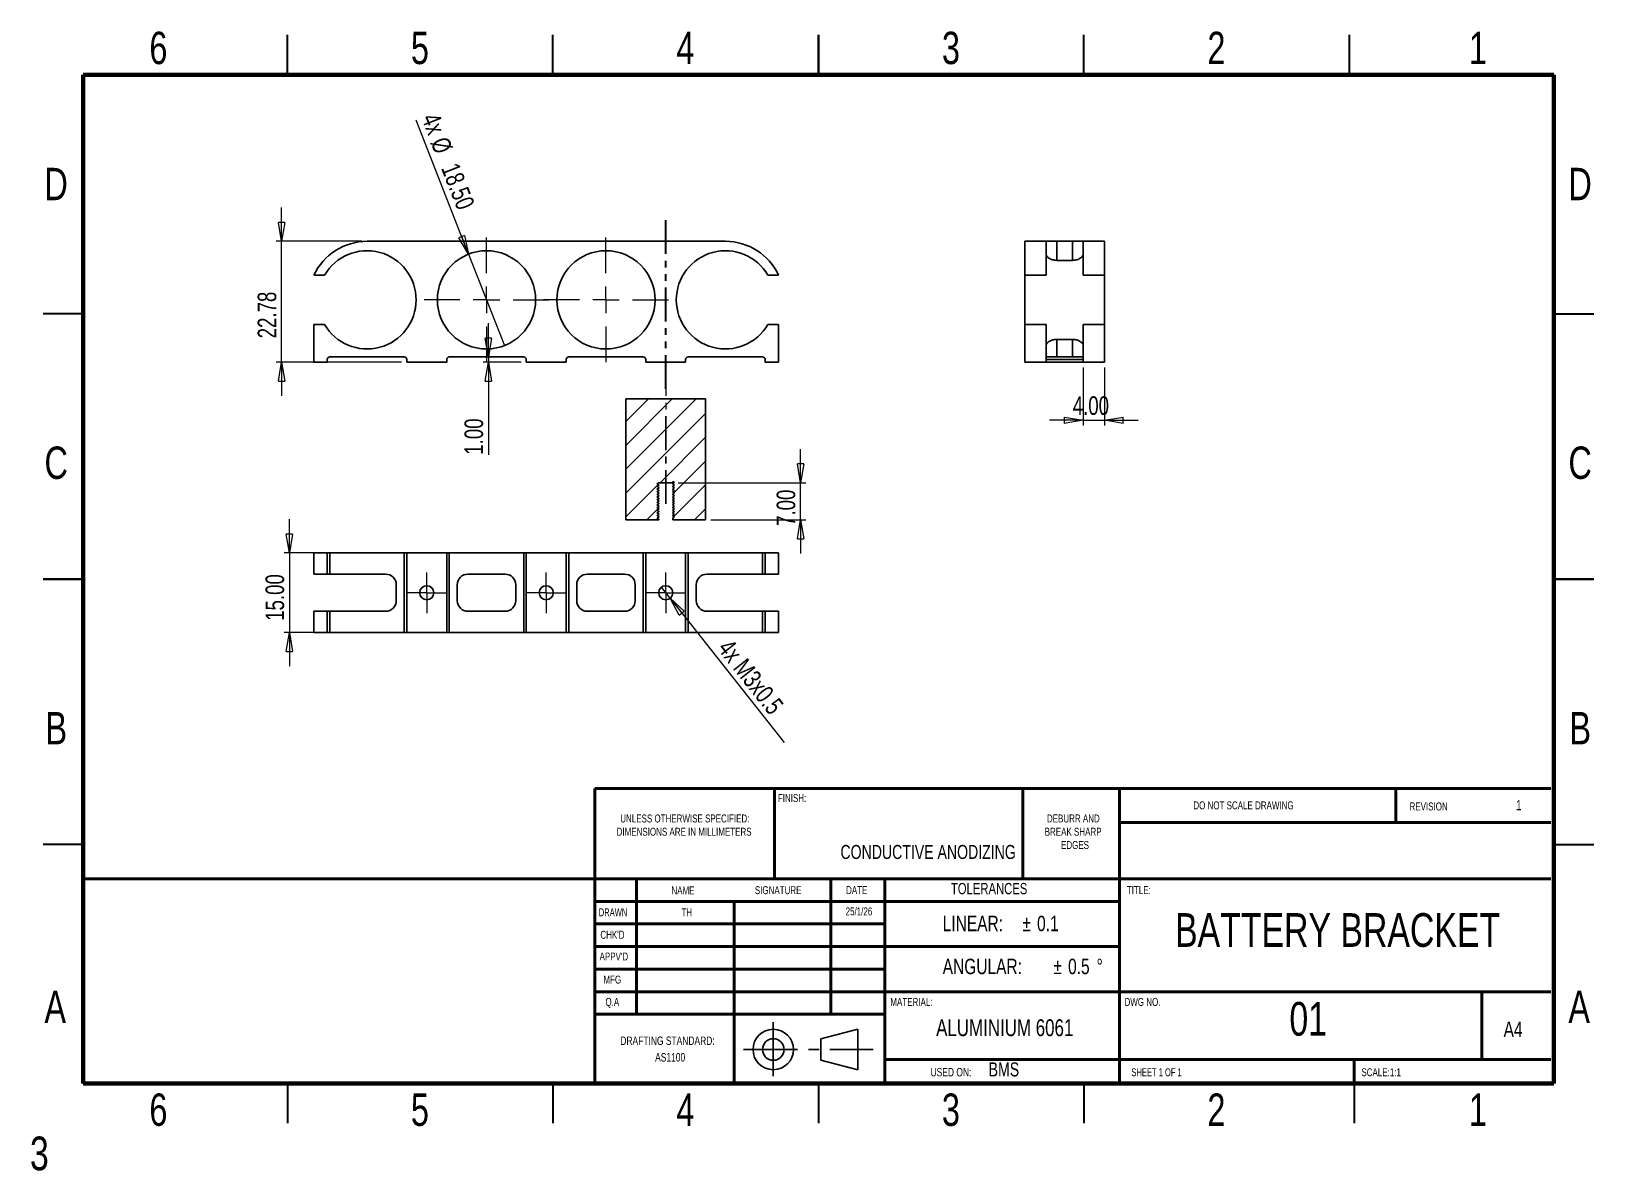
# Model space of a CAD drawing. Header units: millimetres. Extents: x 0 to 294, y -6 to 208.
import ezdxf

# ---------------------------------------------------------------- set-up
doc = ezdxf.new("R2010")
doc.units = ezdxf.units.MM
for name, pattern in [('CENTER', [10.16, 6.35, -1.27, 1.27, -1.27]), ('CENTERX2', [20.32, 12.7, -2.54, 2.54, -2.54]), ('PHANTOM', [12.7, 6.35, -1.27, 1.27, -1.27, 1.27, -1.27])]:
    doc.linetypes.add(name, pattern=pattern)
doc.layers.add('FORMAT', color=7, linetype='Continuous')
doc.styles.add('SLDTEXTSTYLE0', font='TXT', dxfattribs={"width": 0.75})
doc.styles.add('SLDTEXTSTYLE1', font='TXT', dxfattribs={"width": 0.6875})
doc.styles.add('SLDTEXTSTYLE2', font='TXT', dxfattribs={"width": 0.686449})
doc.dimstyles.new('SLDDIMSTYLE0', dxfattribs={"dimtxt": 3.5, "dimasz": 3.556, "dimexe": 0, "dimexo": 0.0625, "dimgap": 0.875, "dimtad": 1, "dimrnd": 1e-09, "dimzin": 12, "dimdsep": 46, "dimtxsty": 'SLDTEXTSTYLE0', "dimblk1": 'CLOSED', "dimblk2": 'CLOSED', "dimsah": 1, "dimcen": 0.09, "dimadec": 0, "dimazin": 3, "dimtfac": 1, "dimtmove": 0, "dimatfit": 0, "dimldrblk": 'CLOSED', "dimfxl": 0, "dimfrac": 2, "dimtolj": 1, "dimtzin": 12, "dimarcsym": 0})
doc.dimstyles.new('SLDDIMSTYLE1', dxfattribs={"dimtxt": 3.5, "dimasz": 3.556, "dimexe": 0, "dimexo": 0.0625, "dimgap": 0.875, "dimtad": 1, "dimrnd": 1e-09, "dimzin": 4, "dimdsep": 46, "dimtxsty": 'SLDTEXTSTYLE0', "dimblk1": 'CLOSED', "dimblk2": 'CLOSED', "dimsah": 1, "dimcen": 0.09, "dimadec": 0, "dimazin": 1, "dimtfac": 1, "dimtmove": 0, "dimatfit": 0, "dimldrblk": 'CLOSED', "dimfxl": 0, "dimfrac": 2, "dimtolj": 1, "dimtzin": 12, "dimarcsym": 0})
doc.dimstyles.new('SLDDIMSTYLE2', dxfattribs={"dimtxt": 3.5, "dimasz": 3.556, "dimexe": 0, "dimexo": 0.0625, "dimgap": 0.875, "dimtad": 1, "dimrnd": 1e-09, "dimzin": 4, "dimdsep": 46, "dimtxsty": 'SLDTEXTSTYLE0', "dimblk1": 'NONE', "dimblk2": 'CLOSED', "dimsah": 1, "dimcen": 0, "dimadec": 0, "dimazin": 1, "dimtfac": 1, "dimtmove": 0, "dimatfit": 3, "dimldrblk": 'NONE', "dimfxl": 0, "dimfrac": 2, "dimtolj": 1, "dimtzin": 12, "dimarcsym": 0})
doc.dimstyles.new('SLDDIMSTYLE3', dxfattribs={"dimtxt": 3.5, "dimasz": 3.556, "dimexe": 0, "dimexo": 0.0625, "dimgap": 0.875, "dimtad": 1, "dimrnd": 1e-09, "dimzin": 12, "dimdsep": 46, "dimtxsty": 'SLDTEXTSTYLE0', "dimblk1": 'NONE', "dimblk2": 'CLOSED', "dimsah": 1, "dimcen": 0, "dimadec": 0, "dimazin": 3, "dimtfac": 1, "dimtmove": 0, "dimatfit": 3, "dimldrblk": 'NONE', "dimfxl": 0, "dimfrac": 2, "dimtolj": 1, "dimtzin": 12, "dimarcsym": 0})

# ---------------------------------------------------------------- blocks, each defined once
blk = doc.blocks.new('ThirdAngleProjectionBlock')
at = {"layer": 'FORMAT', "linetype": 'CENTERX2'}
for p, q in [((6.99, 12.86), (6.99, 0)), ((0, 6.43), (30.52, 6.43))]:
    blk.add_line(p, q, dxfattribs=at)
at = {"layer": 'FORMAT'}
for p, q in [((18.17, 8.97), (26.9, 11.19)), ((26.9, 11.19), (26.9, 1.67)), ((18.17, 8.97), (18.17, 3.89)), ((18.17, 3.89), (26.9, 1.67))]:
    blk.add_line(p, q, dxfattribs=at)
for radius in [4.76, 2.54]:
    blk.add_circle((6.99, 6.43), radius, dxfattribs=at)
blk = doc.blocks.new('SW_NOTE_0')
at = {"color": 0, "linetype": 'Continuous', "lineweight": 0, "attachment_point": 2, "style": 'SLDTEXTSTYLE0'}
for s, insert, char_height in [('DRAFTING STANDARD:', (10.91, 2.05), 1.5875), ('AS1100', (11.41, -1.07), 1.587)]:
    blk.add_mtext(s, dxfattribs=dict(at, insert=insert, char_height=char_height))
blk = doc.blocks.new('SW_NOTE_0_1')
at = {"color": 0, "linetype": 'Continuous', "lineweight": 0, "char_height": 2.91, "attachment_point": 1, "style": 'SLDTEXTSTYLE0'}
for s, insert in [('ANGULAR:', (0, 3.75)), ('%%p', (20.84, 3.75)), ('0.5', (23.61, 3.75)), ('%%d', (28.98, 3.75))]:
    blk.add_mtext(s, dxfattribs=dict(at, insert=insert))
blk = doc.blocks.new('SW_NOTE_0_2')
at = {"color": 0, "linetype": 'Continuous', "lineweight": 0, "char_height": 2.91, "attachment_point": 1, "style": 'SLDTEXTSTYLE0'}
for s, insert in [('LINEAR:', (0, 3.75)), ('%%p', (15, 3.75)), ('0.1', (17.77, 3.75))]:
    blk.add_mtext(s, dxfattribs=dict(at, insert=insert))
blk = doc.blocks.new('SW_NOTE_0_3')
at = {"color": 0, "linetype": 'Continuous', "lineweight": 0, "char_height": 1.5, "attachment_point": 2, "style": 'SLDTEXTSTYLE0'}
for s, insert in [('DEBURR AND', (6.07, 1.93)), ('BREAK SHARP', (6.03, -0.57)), ('EDGES', (6.39, -3.07))]:
    blk.add_mtext(s, dxfattribs=dict(at, insert=insert))
blk = doc.blocks.new('SW_NOTE_0_4')
at = {"color": 0, "linetype": 'Continuous', "lineweight": 0, "char_height": 1.5, "attachment_point": 2, "style": 'SLDTEXTSTYLE0'}
for s, insert in [('UNLESS OTHERWISE SPECIFIED:', (14.18, 1.93)), ('DIMENSIONS ARE IN MILLIMETERS', (14.04, -0.57))]:
    blk.add_mtext(s, dxfattribs=dict(at, insert=insert))
blk = doc.blocks.new('_Closed')
at = {"color": 0, "linetype": 'ByBlock', "lineweight": -2}
for p, q in [((-1, 0.166667), (0, 0)), ((-1, 0.166667), (-1, -0.166667)), ((0, 0), (-1, -0.166667)), ((0, 0), (-1, 0))]:
    blk.add_line(p, q, dxfattribs=at)
blk = doc.blocks.new('_D')
at = {"color": 7, "linetype": 'Continuous', "lineweight": 0}
for p, q in [((47.39, 168.64), (47.39, 174.99)), ((62.48, 168.64), (46.39, 168.64)), ((47.39, 145.86), (47.39, 168.64)), ((69.98, 145.86), (46.39, 145.86)), ((47.39, 145.86), (47.39, 139.51))]:
    blk.add_line(p, q, dxfattribs=at)
at = {"color": 7, "linetype": 'Continuous', "lineweight": 18, "xscale": 3.556, "yscale": 3.556}
for p, rotation in [((47.39, 168.64, -7.5), 270.0000000000004), ((47.39, 145.86, -7.5), 90.0000000000004)]:
    blk.add_blockref('_Closed', p, dxfattribs=dict(at, rotation=rotation))
at = {"color": 7, "linetype": 'Continuous', "lineweight": 18, "insert": (42.88, 150.36), "char_height": 3.5, "attachment_point": 1, "rotation": 90, "style": 'SLDTEXTSTYLE0'}
blk.add_mtext('22.78', dxfattribs=at)
blk = doc.blocks.new('_D_1')
at = {"color": 7, "linetype": 'Continuous', "lineweight": 0}
for p, q in [((86.34, 146.86), (86.34, 153.21)), ((92.48, 145.86), (85.34, 145.86)), ((86.34, 146.86), (86.34, 145.86)), ((86.34, 145.86), (86.34, 128.44))]:
    blk.add_line(p, q, dxfattribs=at)
at = {"color": 7, "linetype": 'Continuous', "lineweight": 18, "xscale": 3.556, "yscale": 3.556}
for p, rotation in [((86.34, 146.86, -7.5), 270.0000000000004), ((86.34, 145.86, -7.5), 90.0000000000004)]:
    blk.add_blockref('_Closed', p, dxfattribs=dict(at, rotation=rotation))
at = {"color": 7, "linetype": 'Continuous', "lineweight": 18, "insert": (81.83, 128.44), "char_height": 3.5, "attachment_point": 1, "rotation": 90, "style": 'SLDTEXTSTYLE0'}
blk.add_mtext('1.00', dxfattribs=at)
blk = doc.blocks.new('_D_2')
at = {"color": 7, "linetype": 'Continuous', "lineweight": 0}
for q in [(72.72, 191.47), (89.35, 148.99)]:
    blk.add_line((82.6, 166.22), q, dxfattribs=at)
at = {"color": 7, "linetype": 'Continuous', "lineweight": 18, "xscale": 3.556, "yscale": 3.556, "rotation": 291.381745727868}
blk.add_blockref('_Closed', (82.6, 166.22, -7.5), dxfattribs=at)
at = {"color": 7, "linetype": 'Continuous', "lineweight": 18, "char_height": 3.5, "attachment_point": 1, "rotation": 291.3817, "style": 'SLDTEXTSTYLE0'}
for s, insert in [('4x', (76.95, 193.13)), ('%%c', (78.66, 188.62)), ('18.50', (80.64, 183.72))]:
    blk.add_mtext(s, dxfattribs=dict(at, insert=insert))
blk = doc.blocks.new('_None')
blk = doc.blocks.new('SW_CENTERMARKSYMBOL_0')
at = {"color": 0, "linetype": 'Continuous', "lineweight": 18}
for p, q in [((0, 5), (0, 11.75)), ((-5, 0), (-11.75, 0)), ((0, 0), (-2.5, 0)), ((0, 0), (0, 2.5)), ((0, 0), (0, -2.5)), ((0, 0), (2.5, 0)), ((5, 0), (11.75, 0)), ((0, -5), (0, -11.75))]:
    blk.add_line(p, q, dxfattribs=at)
blk = doc.blocks.new('SW_CENTERMARKSYMBOL_1')
at = {"color": 0, "linetype": 'Continuous', "lineweight": 18}
for p, q in [((0, 5), (0, 11.75)), ((-5, 0), (-11.75, 0)), ((0, 0), (-2.5, 0)), ((0, 0), (0, 2.5)), ((0, 0), (0, -2.5)), ((0, 0), (2.5, 0)), ((5, 0), (11.75, 0)), ((0, -5), (0, -11.75))]:
    blk.add_line(p, q, dxfattribs=at)
blk = doc.blocks.new('_D_3')
at = {"color": 7, "linetype": 'Continuous', "lineweight": 0}
for p, q in [((198.35, 144.86), (198.35, 133.93)), ((202.35, 144.86), (202.35, 133.93)), ((198.35, 134.93), (192, 134.93)), ((198.35, 134.93), (202.35, 134.93)), ((202.35, 134.93), (208.7, 134.93))]:
    blk.add_line(p, q, dxfattribs=at)
at = {"color": 7, "linetype": 'Continuous', "lineweight": 18, "xscale": 3.556, "yscale": 3.556}
blk.add_blockref('_Closed', (198.35, 134.93), dxfattribs=at)
at = {"color": 7, "linetype": 'Continuous', "lineweight": 18, "xscale": 3.556, "yscale": 3.556, "rotation": 180.0000000000003}
blk.add_blockref('_Closed', (202.35, 134.93), dxfattribs=at)
at = {"color": 7, "linetype": 'Continuous', "lineweight": 18, "insert": (196.38, 139.44), "char_height": 3.5, "attachment_point": 1, "style": 'SLDTEXTSTYLE0'}
blk.add_mtext('4.00', dxfattribs=at)
blk = doc.blocks.new('_D_4')
at = {"color": 7, "linetype": 'Continuous', "lineweight": 0}
for q in [(118.91, 103.48), (142.03, 74.22)]:
    blk.add_line((120.55, 101.4), q, dxfattribs=at)
at = {"color": 7, "linetype": 'Continuous', "lineweight": 18, "xscale": 3.556, "yscale": 3.556, "rotation": 128.327760086445}
blk.add_blockref('_Closed', (120.55, 101.4, -0.36), dxfattribs=at)
at = {"color": 7, "linetype": 'Continuous', "lineweight": 18, "insert": (132.1, 94.04), "char_height": 3.5, "attachment_point": 1, "rotation": 308.3278, "style": 'SLDTEXTSTYLE0'}
blk.add_mtext('4x M3x0.5', dxfattribs=at)
blk = doc.blocks.new('_D_5')
at = {"color": 7, "linetype": 'Continuous', "lineweight": 0}
for p, q in [((48.87, 109.94), (48.87, 116.29)), ((54.98, 109.94), (47.87, 109.94)), ((48.87, 109.94), (48.87, 94.94)), ((54.98, 94.94), (47.87, 94.94)), ((48.87, 94.94), (48.87, 88.59))]:
    blk.add_line(p, q, dxfattribs=at)
at = {"color": 7, "linetype": 'Continuous', "lineweight": 18, "xscale": 3.556, "yscale": 3.556}
for p, rotation in [((48.87, 109.94, -0.36), 270.0000000000004), ((48.87, 94.94, -0.36), 90.0000000000004)]:
    blk.add_blockref('_Closed', p, dxfattribs=dict(at, rotation=rotation))
at = {"color": 7, "linetype": 'Continuous', "lineweight": 18, "insert": (44.36, 97.15), "char_height": 3.5, "attachment_point": 1, "rotation": 90, "style": 'SLDTEXTSTYLE0'}
blk.add_mtext('15.00', dxfattribs=at)
blk = doc.blocks.new('SW_CENTERMARKSYMBOL_2')
at = {"color": 0, "linetype": 'Continuous', "lineweight": 18}
for p, q in [((0, 2.5), (0, 3.825)), ((-2.5, 0), (-3.825, 0)), ((0, 0), (-2.5, 0)), ((0, 0), (0, 2.5)), ((0, 0), (0, -2.5)), ((0, 0), (2.5, 0)), ((2.5, 0), (3.825, 0)), ((0, -2.5), (0, -3.825))]:
    blk.add_line(p, q, dxfattribs=at)
blk = doc.blocks.new('SW_CENTERMARKSYMBOL_3')
at = {"color": 0, "linetype": 'Continuous', "lineweight": 18}
for p, q in [((0, 2.5), (0, 3.825)), ((-2.5, 0), (-3.825, 0)), ((0, 0), (-2.5, 0)), ((0, 0), (0, 2.5)), ((0, 0), (0, -2.5)), ((0, 0), (2.5, 0)), ((2.5, 0), (3.825, 0)), ((0, -2.5), (0, -3.825))]:
    blk.add_line(p, q, dxfattribs=at)
blk = doc.blocks.new('SW_CENTERMARKSYMBOL_4')
at = {"color": 0, "linetype": 'Continuous', "lineweight": 18}
for p, q in [((0, 2.5), (0, 3.825)), ((-2.5, 0), (-3.825, 0)), ((0, 0), (-2.5, 0)), ((0, 0), (0, 2.5)), ((0, 0), (0, -2.5)), ((0, 0), (2.5, 0)), ((2.5, 0), (3.825, 0)), ((0, -2.5), (0, -3.825))]:
    blk.add_line(p, q, dxfattribs=at)
blk = doc.blocks.new('_D_6')
at = {"color": 7, "linetype": 'Continuous', "lineweight": 0}
for p, q in [((145.13, 123.16), (145.13, 129.51)), ((122.05, 123.16), (146.13, 123.16)), ((145.13, 116.16), (145.13, 123.16)), ((128.23, 116.16), (146.13, 116.16)), ((145.13, 116.16), (145.13, 109.81))]:
    blk.add_line(p, q, dxfattribs=at)
at = {"color": 7, "linetype": 'Continuous', "lineweight": 18, "xscale": 3.556, "yscale": 3.556}
for p, rotation in [((145.13, 123.16, 33.13), 270.0000000000004), ((145.13, 116.16, 33.13), 90.0000000000004)]:
    blk.add_blockref('_Closed', p, dxfattribs=dict(at, rotation=rotation))
at = {"color": 7, "linetype": 'Continuous', "lineweight": 18, "insert": (140.62, 115.03), "char_height": 3.5, "attachment_point": 1, "rotation": 90, "style": 'SLDTEXTSTYLE0'}
blk.add_mtext('7.00', dxfattribs=at)

msp = doc.modelspace()

# ---------------------------------------------------------------- hatches: boundary and pattern name
at = {"linetype": 'Continuous', "lineweight": 18}
h = msp.add_hatch(dxfattribs=at)
h.set_pattern_fill('ANSI31', style=0)
h.paths.add_polyline_path([(127.227, 116.157), (127.227, 138.934), (112.227, 138.934), (112.227, 116.157), (118.402, 116.157), (118.402, 116.282), (118.131, 116.438), (118.131, 116.501), (118.402, 116.657), (118.402, 116.782), (118.131, 116.938), (118.131, 117.001), (118.402, 117.157), (118.402, 117.282), (118.131, 117.438), (118.131, 117.501), (118.402, 117.657), (118.402, 117.782), (118.131, 117.938), (118.131, 118.001), (118.402, 118.157), (118.402, 118.282), (118.131, 118.438), (118.131, 118.501), (118.402, 118.657), (118.402, 118.782), (118.131, 118.938), (118.131, 119.001), (118.402, 119.157), (118.402, 119.282), (118.131, 119.438), (118.131, 119.501), (118.402, 119.657), (118.402, 119.782), (118.131, 119.938), (118.131, 120.001), (118.402, 120.157), (118.402, 120.282), (118.131, 120.438), (118.131, 120.501), (118.402, 120.657), (118.402, 120.782), (118.131, 120.938), (118.131, 121.001), (118.402, 121.157), (118.402, 121.282), (118.131, 121.438), (118.131, 121.501), (118.402, 121.657), (118.402, 121.782), (118.131, 121.938), (118.131, 122.001), (118.402, 122.157), (118.402, 122.282), (118.131, 122.438), (118.131, 122.501), (118.402, 122.657), (118.402, 122.782), (118.131, 122.938), (118.131, 123.001), (118.402, 123.157), (121.052, 123.157), (121.052, 123.407), (121.322, 123.251), (121.322, 123.188), (121.052, 123.032), (121.052, 122.907), (121.322, 122.751), (121.322, 122.688), (121.052, 122.532), (121.052, 122.407), (121.322, 122.251), (121.322, 122.188), (121.052, 122.032), (121.052, 121.907), (121.322, 121.751), (121.322, 121.688), (121.052, 121.532), (121.052, 121.407), (121.322, 121.251), (121.322, 121.188), (121.052, 121.032), (121.052, 120.907), (121.322, 120.751), (121.322, 120.688), (121.052, 120.532), (121.052, 120.407), (121.322, 120.251), (121.322, 120.188), (121.052, 120.032), (121.052, 119.907), (121.322, 119.751), (121.322, 119.688), (121.052, 119.532), (121.052, 119.407), (121.322, 119.251), (121.322, 119.188), (121.052, 119.032), (121.052, 118.907), (121.322, 118.751), (121.322, 118.688), (121.052, 118.532), (121.052, 118.407), (121.322, 118.251), (121.322, 118.188), (121.052, 118.032), (121.052, 117.907), (121.322, 117.751), (121.322, 117.688), (121.052, 117.532), (121.052, 117.407), (121.322, 117.251), (121.322, 117.188), (121.052, 117.032), (121.052, 116.907), (121.322, 116.751), (121.322, 116.688), (121.052, 116.532), (121.052, 116.157)], flags=0)

# ---------------------------------------------------------------- linework, layer by layer
at = {"color": 7, "linetype": 'Continuous', "lineweight": 35}
for p, q in [((48.5, 200), (48.5, 207.5)), ((98.5, 200), (98.5, 207.5)), ((148.5, 207.5), (148.5, 200)), ((148.5, 200), (148.5, 207.5)), ((198.5, 200), (198.5, 207.5)), ((248.5, 200), (248.5, 207.5)), ((10, 155), (2.5, 155)), ((287, 155), (294.5, 155)), ((2.5, 105), (10, 105)), ((10, 105), (2.5, 105)), ((294.5, 105), (287, 105)), ((287, 105), (294.5, 105)), ((10, 55), (2.5, 55)), ((287, 55), (294.5, 55)), ((48.5, 10), (48.5, 2.5)), ((98.5, 10), (98.5, 2.5)), ((148.5, 10), (148.5, 2.5)), ((198.5, 10), (198.5, 2.5)), ((249.401, 10.293), (249.401, 2.5))]:
    msp.add_line(p, q, dxfattribs=at)
at = {"color": 7, "linetype": 'Continuous', "lineweight": 70}
for p, q in [((10, 10), (10, 200)), ((10, 200), (287, 200)), ((287, 200), (287, 10)), ((287, 10), (10, 10))]:
    msp.add_line(p, q, dxfattribs=at)
at = {"color": 7, "linetype": 'PHANTOM', "lineweight": 35}
msp.add_line((119.727, 140.858), (119.727, 173.635), dxfattribs=at)
at = {"color": 7, "linetype": 'Continuous', "lineweight": 25}
for p, q in [((130.977, 168.635), (63.477, 168.635)), ((187.355, 162.233), (187.355, 168.635)), ((187.355, 168.635), (191.355, 168.635)), ((191.355, 162.233), (191.355, 168.635)), ((193.355, 168.635), (191.355, 168.635)), ((193.355, 165.045), (193.355, 168.635)), ((196.355, 168.635), (193.355, 168.635)), ((196.355, 165.045), (196.355, 168.635)), ((198.355, 168.635), (196.355, 168.635)), ((198.355, 168.635), (198.355, 162.233)), ((198.355, 168.635), (202.355, 168.635)), ((202.355, 162.233), (202.355, 168.635)), ((196.355, 165.045), (193.355, 165.045)), ((53.466, 162.233), (55.466, 162.233)), ((138.987, 162.233), (140.987, 162.233)), ((187.355, 162.233), (191.355, 162.233)), ((187.355, 152.983), (187.355, 162.233)), ((198.355, 162.233), (202.355, 162.233)), ((202.355, 152.983), (202.355, 162.233)), ((53.466, 152.983), (53.466, 145.858)), ((55.466, 152.983), (53.466, 152.983)), ((140.987, 152.983), (138.987, 152.983)), ((140.987, 145.858), (140.987, 152.983)), ((187.355, 145.858), (187.355, 152.983)), ((187.355, 152.983), (191.355, 152.983)), ((191.355, 145.858), (191.355, 152.983)), ((193.355, 150.171), (196.355, 150.171)), ((193.355, 146.858), (193.355, 150.171)), ((196.355, 146.858), (196.355, 150.171)), ((198.355, 152.983), (198.355, 145.858)), ((198.355, 152.983), (202.355, 152.983)), ((202.355, 145.858), (202.355, 152.983)), ((53.466, 145.858), (55.977, 145.858)), ((55.977, 146.358), (55.977, 145.858)), ((70.477, 146.858), (56.477, 146.858)), ((70.977, 145.858), (70.977, 146.358)), ((70.977, 145.858), (78.477, 145.858)), ((78.477, 146.358), (78.477, 145.858)), ((92.977, 146.858), (78.977, 146.858)), ((93.477, 145.858), (93.477, 146.358)), ((93.477, 145.858), (100.977, 145.858)), ((100.977, 146.358), (100.977, 145.858)), ((115.477, 146.858), (101.477, 146.858)), ((115.977, 145.858), (115.977, 146.358)), ((115.977, 145.858), (123.477, 145.858)), ((123.477, 146.358), (123.477, 145.858)), ((137.977, 146.858), (123.977, 146.858)), ((138.477, 145.858), (138.477, 146.358)), ((138.477, 145.858), (140.987, 145.858)), ((187.355, 145.858), (191.355, 145.858)), ((191.355, 146.858), (193.355, 146.858)), ((198.355, 145.858), (191.355, 145.858)), ((193.355, 146.858), (196.355, 146.858)), ((196.355, 146.858), (198.355, 146.858)), ((198.355, 145.858), (202.355, 145.858)), ((127.227, 138.934), (112.227, 138.934)), ((112.227, 138.934), (112.227, 116.157)), ((127.227, 138.934), (127.227, 116.157)), ((118.131, 123.001), (118.402, 123.157)), ((118.131, 122.938), (118.131, 123.001)), ((118.402, 122.782), (118.131, 122.938)), ((118.131, 122.501), (118.402, 122.657)), ((118.131, 122.438), (118.131, 122.501)), ((118.402, 122.282), (118.131, 122.438)), ((118.131, 122.001), (118.402, 122.157)), ((118.131, 121.938), (118.131, 122.001)), ((118.402, 121.782), (118.131, 121.938)), ((118.131, 121.501), (118.402, 121.657)), ((118.131, 121.438), (118.131, 121.501)), ((118.402, 121.282), (118.131, 121.438)), ((118.131, 121.001), (118.402, 121.157)), ((118.131, 120.938), (118.131, 121.001)), ((118.402, 120.782), (118.131, 120.938)), ((118.131, 120.501), (118.402, 120.657)), ((118.402, 123.157), (121.052, 123.157)), ((118.402, 122.782), (118.402, 122.657)), ((118.402, 122.282), (118.402, 122.157)), ((118.402, 121.782), (118.402, 121.657)), ((118.402, 121.282), (118.402, 121.157)), ((118.402, 120.782), (118.402, 120.657)), ((121.052, 123.157), (121.052, 123.407)), ((121.052, 123.407), (121.322, 123.251)), ((121.322, 123.188), (121.052, 123.032)), ((121.052, 122.907), (121.052, 123.032)), ((121.052, 122.907), (121.322, 122.751)), ((121.322, 122.688), (121.052, 122.532)), ((121.052, 122.407), (121.052, 122.532)), ((121.052, 122.407), (121.322, 122.251)), ((121.322, 122.188), (121.052, 122.032)), ((121.052, 121.907), (121.052, 122.032)), ((121.052, 121.907), (121.322, 121.751)), ((121.322, 121.688), (121.052, 121.532)), ((121.052, 121.407), (121.052, 121.532)), ((121.052, 121.407), (121.322, 121.251)), ((121.322, 121.188), (121.052, 121.032)), ((121.052, 120.907), (121.052, 121.032)), ((121.052, 120.907), (121.322, 120.751)), ((121.322, 120.688), (121.052, 120.532)), ((121.322, 123.251), (121.322, 123.188)), ((121.322, 122.751), (121.322, 122.688)), ((121.322, 122.251), (121.322, 122.188)), ((121.322, 121.751), (121.322, 121.688)), ((121.322, 121.251), (121.322, 121.188)), ((121.322, 120.751), (121.322, 120.688)), ((118.131, 120.438), (118.131, 120.501)), ((118.402, 120.282), (118.131, 120.438)), ((118.131, 120.001), (118.402, 120.157)), ((118.131, 119.938), (118.131, 120.001)), ((118.402, 119.782), (118.131, 119.938)), ((118.131, 119.501), (118.402, 119.657)), ((118.131, 119.438), (118.131, 119.501)), ((118.402, 119.282), (118.131, 119.438)), ((118.131, 119.001), (118.402, 119.157)), ((118.131, 118.938), (118.131, 119.001)), ((118.402, 118.782), (118.131, 118.938)), ((118.131, 118.501), (118.402, 118.657)), ((118.131, 118.438), (118.131, 118.501)), ((118.402, 118.282), (118.131, 118.438)), ((118.131, 118.001), (118.402, 118.157)), ((118.131, 117.938), (118.131, 118.001)), ((118.402, 117.782), (118.131, 117.938)), ((118.402, 120.282), (118.402, 120.157)), ((118.402, 119.782), (118.402, 119.657)), ((118.402, 119.282), (118.402, 119.157)), ((118.402, 118.782), (118.402, 118.657)), ((118.402, 118.282), (118.402, 118.157)), ((118.402, 117.782), (118.402, 117.657)), ((121.052, 120.407), (121.052, 120.532)), ((121.052, 120.407), (121.322, 120.251)), ((121.322, 120.188), (121.052, 120.032)), ((121.052, 119.907), (121.052, 120.032)), ((121.052, 119.907), (121.322, 119.751)), ((121.322, 119.688), (121.052, 119.532)), ((121.052, 119.407), (121.052, 119.532)), ((121.052, 119.407), (121.322, 119.251)), ((121.322, 119.188), (121.052, 119.032)), ((121.052, 118.907), (121.052, 119.032)), ((121.052, 118.907), (121.322, 118.751)), ((121.322, 118.688), (121.052, 118.532)), ((121.052, 118.407), (121.052, 118.532)), ((121.052, 118.407), (121.322, 118.251)), ((121.322, 118.188), (121.052, 118.032)), ((121.052, 117.907), (121.052, 118.032)), ((121.052, 117.907), (121.322, 117.751)), ((121.322, 120.251), (121.322, 120.188)), ((121.322, 119.751), (121.322, 119.688)), ((121.322, 119.251), (121.322, 119.188)), ((121.322, 118.751), (121.322, 118.688)), ((121.322, 118.251), (121.322, 118.188)), ((121.322, 117.751), (121.322, 117.688)), ((118.402, 116.157), (112.227, 116.157)), ((118.131, 117.501), (118.402, 117.657)), ((118.131, 117.438), (118.131, 117.501)), ((118.402, 117.282), (118.131, 117.438)), ((118.131, 117.001), (118.402, 117.157)), ((118.131, 116.938), (118.131, 117.001)), ((118.402, 116.782), (118.131, 116.938)), ((118.131, 116.501), (118.402, 116.657)), ((118.131, 116.438), (118.131, 116.501)), ((118.402, 116.282), (118.131, 116.438)), ((118.402, 117.282), (118.402, 117.157)), ((118.402, 116.782), (118.402, 116.657)), ((118.402, 116.282), (118.402, 116.157)), ((121.322, 117.688), (121.052, 117.532)), ((121.052, 117.407), (121.052, 117.532)), ((121.052, 117.407), (121.322, 117.251)), ((121.322, 117.188), (121.052, 117.032)), ((121.052, 116.907), (121.052, 117.032)), ((121.052, 116.907), (121.322, 116.751)), ((121.322, 116.688), (121.052, 116.532)), ((121.052, 116.157), (121.052, 116.532)), ((127.227, 116.157), (121.052, 116.157)), ((121.322, 117.251), (121.322, 117.188)), ((121.322, 116.751), (121.322, 116.688)), ((53.466, 109.94), (53.466, 105.94)), ((53.466, 109.94), (55.977, 109.94)), ((55.977, 105.94), (55.977, 109.94)), ((56.477, 109.94), (55.977, 109.94)), ((56.477, 105.94), (56.477, 109.94)), ((70.477, 109.94), (56.477, 109.94)), ((70.477, 94.94), (70.477, 109.94)), ((70.977, 109.94), (70.477, 109.94)), ((70.977, 94.94), (70.977, 109.94)), ((70.977, 109.94), (78.477, 109.94)), ((78.477, 94.94), (78.477, 109.94)), ((78.977, 109.94), (78.477, 109.94)), ((78.977, 94.94), (78.977, 109.94)), ((92.977, 109.94), (78.977, 109.94)), ((92.977, 94.94), (92.977, 109.94)), ((93.477, 109.94), (92.977, 109.94)), ((93.477, 94.94), (93.477, 109.94)), ((93.477, 109.94), (100.977, 109.94)), ((100.977, 94.94), (100.977, 109.94)), ((101.477, 109.94), (100.977, 109.94)), ((101.477, 94.94), (101.477, 109.94)), ((115.477, 109.94), (101.477, 109.94)), ((115.477, 94.94), (115.477, 109.94)), ((115.977, 109.94), (115.477, 109.94)), ((115.977, 94.94), (115.977, 109.94)), ((115.977, 109.94), (123.477, 109.94)), ((123.477, 94.94), (123.477, 109.94)), ((123.977, 109.94), (123.477, 109.94)), ((123.977, 94.94), (123.977, 109.94)), ((137.977, 109.94), (123.977, 109.94)), ((137.977, 105.94), (137.977, 109.94)), ((138.477, 109.94), (137.977, 109.94)), ((138.477, 109.94), (140.987, 109.94)), ((138.477, 105.94), (138.477, 109.94)), ((140.987, 109.94), (140.987, 105.94)), ((55.977, 105.94), (53.466, 105.94)), ((56.477, 105.94), (55.977, 105.94)), ((66.977, 105.94), (56.477, 105.94)), ((89.477, 105.94), (82.477, 105.94)), ((111.977, 105.94), (104.977, 105.94)), ((137.977, 105.94), (127.477, 105.94)), ((138.477, 105.94), (137.977, 105.94)), ((140.987, 105.94), (138.477, 105.94)), ((68.977, 100.94), (68.977, 103.94)), ((80.477, 103.94), (80.477, 100.94)), ((91.477, 100.94), (91.477, 103.94)), ((102.977, 103.94), (102.977, 100.94)), ((113.977, 100.94), (113.977, 103.94)), ((125.477, 103.94), (125.477, 100.94)), ((53.466, 98.94), (53.466, 94.94)), ((53.466, 98.94), (55.977, 98.94)), ((55.977, 94.94), (55.977, 98.94)), ((55.977, 98.94), (56.477, 98.94)), ((56.477, 94.94), (56.477, 98.94)), ((56.477, 98.94), (66.977, 98.94)), ((82.477, 98.94), (89.477, 98.94)), ((104.977, 98.94), (111.977, 98.94)), ((127.477, 98.94), (137.977, 98.94)), ((137.977, 94.94), (137.977, 98.94)), ((137.977, 98.94), (138.477, 98.94)), ((138.477, 98.94), (140.987, 98.94)), ((138.477, 94.94), (138.477, 98.94)), ((140.987, 98.94), (140.987, 94.94)), ((53.466, 94.94), (55.977, 94.94)), ((56.477, 94.94), (55.977, 94.94)), ((70.477, 94.94), (56.477, 94.94)), ((70.977, 94.94), (70.477, 94.94)), ((70.977, 94.94), (78.477, 94.94)), ((78.977, 94.94), (78.477, 94.94)), ((92.977, 94.94), (78.977, 94.94)), ((93.477, 94.94), (92.977, 94.94)), ((93.477, 94.94), (100.977, 94.94)), ((101.477, 94.94), (100.977, 94.94)), ((115.477, 94.94), (101.477, 94.94)), ((115.977, 94.94), (115.477, 94.94)), ((115.977, 94.94), (123.477, 94.94)), ((123.977, 94.94), (123.477, 94.94)), ((137.977, 94.94), (123.977, 94.94)), ((138.477, 94.94), (137.977, 94.94)), ((138.477, 94.94), (140.987, 94.94))]:
    msp.add_line(p, q, dxfattribs=at)
at = {"color": 7, "linetype": 'CENTER', "lineweight": 18}
for p, q in [((119.727, 145.858), (119.727, 119.157)), ((119.727, 119.157), (119.727, 135.934))]:
    msp.add_line(p, q, dxfattribs=at)
at = {"color": 8, "linetype": 'Continuous', "lineweight": 25}
msp.add_line((198.355, 146.358), (191.355, 146.358), dxfattribs=at)
at = {"color": 7, "linetype": 'Continuous', "lineweight": 50}
for p, q in [((106.401, 65.543), (286.401, 65.543)), ((106.401, 65.543), (106.401, 10.293)), ((140.201, 48.543), (140.201, 65.543)), ((187.001, 65.543), (187.001, 48.543)), ((205.201, 65.543), (205.201, 10.293)), ((257.201, 59.168), (257.201, 65.543)), ((286.401, 59.168), (205.201, 59.168)), ((106.401, 48.543), (10, 48.543)), ((286.401, 48.543), (106.401, 48.543)), ((114.201, 48.543), (114.201, 23.043)), ((150.8, 48.543), (150.8, 23.043)), ((161.001, 10.293), (161.001, 48.543)), ((205.201, 44.293), (106.401, 44.293)), ((132.594, 10.293), (132.594, 44.293)), ((161.001, 40.043), (106.401, 40.043)), ((205.201, 35.793), (106.401, 35.793)), ((161.001, 31.543), (106.401, 31.543)), ((161.001, 27.293), (106.401, 27.293)), ((161.001, 27.293), (286.401, 27.293)), ((273.401, 14.543), (273.401, 27.293)), ((161.001, 23.043), (106.401, 23.043)), ((161.001, 14.543), (205.201, 14.543)), ((205.201, 14.543), (286.401, 14.543)), ((249.401, 10.293), (249.401, 14.543))]:
    msp.add_line(p, q, dxfattribs=at)
at = {"color": 7, "linetype": 'Continuous', "lineweight": 25}
for centre, radius in [((85.977, 157.608), 9.25), ((108.477, 157.608), 9.25), ((74.727, 102.44), 1.325), ((97.227, 102.44), 1.325), ((119.727, 102.44), 1.325)]:
    msp.add_circle(centre, radius, dxfattribs=at)
for centre, radius, start, end in [((63.477, 157.608), 11.027, 90, 155.20287), ((130.977, 157.608), 11.027, 24.79713, 90), ((63.477, 157.608), 9.25, 210, 150), ((130.977, 157.608), 9.25, 30, 330), ((56.477, 146.358), 0.5, 90, 180), ((70.477, 146.358), 0.5, 0, 90), ((78.977, 146.358), 0.5, 90, 180), ((92.977, 146.358), 0.5, 0, 90), ((101.477, 146.358), 0.5, 90, 180), ((115.477, 146.358), 0.5, 0, 90), ((123.977, 146.358), 0.5, 90, 180), ((137.977, 146.358), 0.5, 0, 90), ((66.977, 103.94), 2, 0, 90), ((82.477, 103.94), 2, 90, 180), ((89.477, 103.94), 2, 0, 90), ((104.977, 103.94), 2, 90, 180), ((111.977, 103.94), 2, 0, 90), ((127.477, 103.94), 2, 90, 180), ((66.977, 100.94), 2, 270, 0), ((82.477, 100.94), 2, 180, 270), ((89.477, 100.94), 2, 270, 0), ((104.977, 100.94), 2, 180, 270), ((111.977, 100.94), 2, 270, 0), ((127.477, 100.94), 2, 180, 270)]:
    msp.add_arc(centre, radius, start, end, dxfattribs=at)
for points, knots in [([(193.355, 165.045), (193.214, 165.045), (193.075, 165.056), (192.804, 165.098), (192.672, 165.129), (192.426, 165.206), (192.309, 165.252), (192.095, 165.353), (191.998, 165.407), (191.731, 165.581), (191.594, 165.704), (191.405, 165.947), (191.355, 166.063), (191.355, 166.17)], [0, 0, 0, 0, 0.125, 0.125, 0.25, 0.25, 0.375, 0.375, 0.5, 0.5, 0.75, 0.75, 1, 1, 1, 1]), ([(198.355, 166.17), (198.355, 166.064), (198.304, 165.946), (198.115, 165.704), (197.976, 165.579), (197.713, 165.408), (197.614, 165.352), (197.399, 165.251), (197.285, 165.206), (197.037, 165.129), (196.905, 165.098), (196.636, 165.056), (196.496, 165.045), (196.355, 165.045)], [0, 0, 0, 0, 0.25, 0.25, 0.5, 0.5, 0.625, 0.625, 0.75, 0.75, 0.875, 0.875, 1, 1, 1, 1]), ([(191.355, 149.046), (191.355, 149.153), (191.405, 149.269), (191.547, 149.452), (191.605, 149.513), (191.742, 149.634), (191.821, 149.694), (191.998, 149.809), (192.095, 149.863), (192.307, 149.963), (192.424, 150.009), (192.672, 150.086), (192.802, 150.117), (193.074, 150.16), (193.215, 150.171), (193.355, 150.171)], [0, 0, 0, 0, 0.25, 0.25, 0.375, 0.375, 0.5, 0.5, 0.625, 0.625, 0.75, 0.75, 0.875, 0.875, 1, 1, 1, 1]), ([(196.355, 150.171), (196.494, 150.171), (196.636, 150.16), (196.907, 150.117), (197.037, 150.087), (197.286, 150.009), (197.401, 149.964), (197.615, 149.863), (197.714, 149.808), (197.978, 149.636), (198.116, 149.511), (198.257, 149.33), (198.294, 149.27), (198.342, 149.154), (198.355, 149.098), (198.355, 149.046)], [0, 0, 0, 0, 0.125, 0.125, 0.25, 0.25, 0.375, 0.375, 0.5, 0.5, 0.75, 0.75, 0.875, 0.875, 1, 1, 1, 1])]:
    msp.add_open_spline(points, degree=3, knots=knots, dxfattribs=at)

# ---------------------------------------------------------------- block references
at = {"color": 7, "linetype": 'Continuous', "lineweight": 0}
for name, p in [('SW_CENTERMARKSYMBOL_1', (85.977, 157.608)), ('SW_CENTERMARKSYMBOL_0', (108.477, 157.608)), ('SW_CENTERMARKSYMBOL_4', (74.727, 102.44)), ('SW_CENTERMARKSYMBOL_3', (97.227, 102.44)), ('SW_CENTERMARKSYMBOL_2', (119.727, 102.44)), ('SW_NOTE_0_4', (109.15, 58.738)), ('SW_NOTE_0_3', (190.421, 58.738)), ('SW_NOTE_0_2', (171.895, 37.849)), ('SW_NOTE_0_1', (171.895, 29.751)), ('SW_NOTE_0', (109.155, 16.797))]:
    msp.add_blockref(name, p, dxfattribs=at)
at = {"color": 7, "linetype": 'Continuous', "xscale": 0.8, "yscale": 0.8, "zscale": 0.8}
msp.add_blockref('ThirdAngleProjectionBlock', (134.396, 11.254), dxfattribs=at)

# ---------------------------------------------------------------- texts
at = {"color": 7, "linetype": 'Continuous', "lineweight": 0}
for s, insert, char_height, attachment_point, style in [('6', (24.189, 208.114), 6.096, 2, 'SLDTEXTSTYLE0'), ('5', (73.439, 208.114), 6.096, 2, 'SLDTEXTSTYLE0'), ('4', (123.439, 208.114), 6.096, 2, 'SLDTEXTSTYLE0'), ('3', (173.439, 208.114), 6.096, 2, 'SLDTEXTSTYLE0'), ('2', (223.439, 208.114), 6.096, 2, 'SLDTEXTSTYLE0'), ('1', (272.689, 208.114), 6.096, 2, 'SLDTEXTSTYLE0'), ('D', (4.93, 182.476), 6.096, 2, 'SLDTEXTSTYLE0'), ('D', (291.93, 182.476), 6.096, 2, 'SLDTEXTSTYLE0'), ('C', (4.937, 129.976), 6.096, 2, 'SLDTEXTSTYLE0'), ('C', (291.937, 129.976), 6.096, 2, 'SLDTEXTSTYLE0'), ('B', (4.953, 79.976), 6.096, 2, 'SLDTEXTSTYLE0'), ('B', (291.953, 79.976), 6.096, 2, 'SLDTEXTSTYLE0'), ('FINISH:', (140.852, 64.523), 1.5, 1, 'SLDTEXTSTYLE0'), ('DO NOT SCALE DRAWING', (219.095, 63.137), 1.5, 1, 'SLDTEXTSTYLE0'), ('REVISION', (259.808, 62.938), 1.5, 1, 'SLDTEXTSTYLE0'), ('1', (280.391, 63.379), 1.905, 2, 'SLDTEXTSTYLE0'), ('CONDUCTIVE ANODIZING', (169.148, 54.931), 2.64583, 2, 'SLDTEXTSTYLE0'), ('NAME', (120.803, 47.105), 1.5, 1, 'SLDTEXTSTYLE0'), ('SIGNATURE', (136.514, 47.165), 1.5, 1, 'SLDTEXTSTYLE0'), ('DATE', (153.695, 47.18), 1.5, 1, 'SLDTEXTSTYLE0'), ('TOLERANCES', (173.438, 47.768), 2.1167, 1, 'SLDTEXTSTYLE0'), ('TITLE:', (206.571, 47.18), 1.5, 1, 'SLDTEXTSTYLE0'), ('DRAWN', (107.124, 42.988), 1.5, 1, 'SLDTEXTSTYLE2'), ('TH', (123.698, 42.987), 1.4986, 2, 'SLDTEXTSTYLE0'), ('25/1/26', (156.119, 43.163), 1.4986, 2, 'SLDTEXTSTYLE0'), ('BATTERY BRACKET', (246.261, 42.085), 6.35, 2, 'SLDTEXTSTYLE0'), ("CHK'D", (107.42, 38.765), 1.5, 1, 'SLDTEXTSTYLE0'), ("APPV'D", (107.273, 34.669), 1.5, 1, 'SLDTEXTSTYLE0'), ('MFG', (107.995, 30.319), 1.5, 1, 'SLDTEXTSTYLE0'), ('A', (4.757, 27.476), 6.096, 2, 'SLDTEXTSTYLE0'), ('A', (291.757, 27.476), 6.096, 2, 'SLDTEXTSTYLE0'), ('Q.A', (108.38, 26.108), 1.5, 1, 'SLDTEXTSTYLE0'), ('MATERIAL:', (162.031, 26.108), 1.5, 1, 'SLDTEXTSTYLE0'), ('DWG NO.', (206.135, 26.108), 1.5, 1, 'SLDTEXTSTYLE0'), ('01', (240.726, 25.356), 6.35, 2, 'SLDTEXTSTYLE0'), ('ALUMINIUM 6061', (183.575, 22.092), 3.175, 2, 'SLDTEXTSTYLE0'), ('A4', (277.524, 21.659), 2.9104, 1, 'SLDTEXTSTYLE0'), ('USED ON:', (173.448, 12.925), 1.5875, 2, 'SLDTEXTSTYLE0'), ('BMS', (183.419, 13.977), 2.6458, 2, 'SLDTEXTSTYLE0'), ('SHEET 1 OF 1', (207.422, 12.863), 1.5, 1, 'SLDTEXTSTYLE1'), ('SCALE:1:1', (250.745, 12.863), 1.5, 1, 'SLDTEXTSTYLE0'), ('6', (24.189, 8.114), 6.096, 2, 'SLDTEXTSTYLE0'), ('5', (73.439, 8.114), 6.096, 2, 'SLDTEXTSTYLE0'), ('4', (123.439, 8.114), 6.096, 2, 'SLDTEXTSTYLE0'), ('3', (173.439, 8.114), 6.096, 2, 'SLDTEXTSTYLE0'), ('2', (223.439, 8.114), 6.096, 2, 'SLDTEXTSTYLE0'), ('1', (272.689, 8.114), 6.096, 2, 'SLDTEXTSTYLE0')]:
    msp.add_mtext(s, dxfattribs=dict(at, insert=insert, char_height=char_height, attachment_point=attachment_point, style=style))
at = {"color": 7, "linetype": 'Continuous', "insert": (0, 0), "char_height": 6.35, "attachment_point": 1, "style": 'SLDTEXTSTYLE0'}
msp.add_mtext('3', dxfattribs=at)
msp.add_mtext('3', dxfattribs=at)

# ---------------------------------------------------------------- dimensions: what is measured, and where the dimension line sits
at = {"color": 7, "linetype": 'Continuous', "lineweight": 18}
dim = msp.add_diameter_dim_2p(p1=(89.349, 148.995), p2=(82.604, 166.221), text='4x<>', dimstyle='SLDDIMSTYLE2', dxfattribs=at)
dim.commit()
dim.dimension.update_dxf_attribs({"geometry": '_D_2', "text_midpoint": (76.626, 181.492), "dimtype": 163})
for base, p1, p2, dimstyle, picture, middle in [((47.393, 168.635), (70.977, 145.858), (63.477, 168.635), 'SLDDIMSTYLE0', '_D', (47.393, 156.177)), ((86.344, 145.858), (92.977, 146.858), (93.477, 145.858), 'SLDDIMSTYLE1', '_D_1', (86.344, 132.969)), ((145.128, 123.157), (127.227, 116.157), (121.052, 123.157), 'SLDDIMSTYLE1', '_D_6', (145.128, 119.559)), ((48.874, 94.94), (55.977, 109.94), (55.977, 94.94), 'SLDDIMSTYLE1', '_D_5', (48.874, 102.968))]:
    dim = msp.add_linear_dim(base=base, p1=p1, p2=p2, angle=90, dimstyle=dimstyle, dxfattribs=at)
    dim.commit()
    dim.dimension.update_dxf_attribs({"geometry": picture, "text_midpoint": middle, "dimtype": 160})
dim = msp.add_linear_dim(base=(202.355, 134.93), p1=(198.355, 145.858), p2=(202.355, 145.858), dimstyle='SLDDIMSTYLE1', dxfattribs=at)
dim.commit()
dim.dimension.update_dxf_attribs({"geometry": '_D_3', "text_midpoint": (200.901, 134.93), "dimtype": 160})
dim = msp.add_diameter_dim_2p(p1=(118.905, 103.48), p2=(120.548, 101.401), text='4x M3x0.5', dimstyle='SLDDIMSTYLE3', override={"dimpost": '<>'}, dxfattribs=at)
dim.commit()
dim.dimension.update_dxf_attribs({"geometry": '_D_4', "text_midpoint": (135.398, 82.617), "dimtype": 163})

doc.saveas('drawing.dxf')
